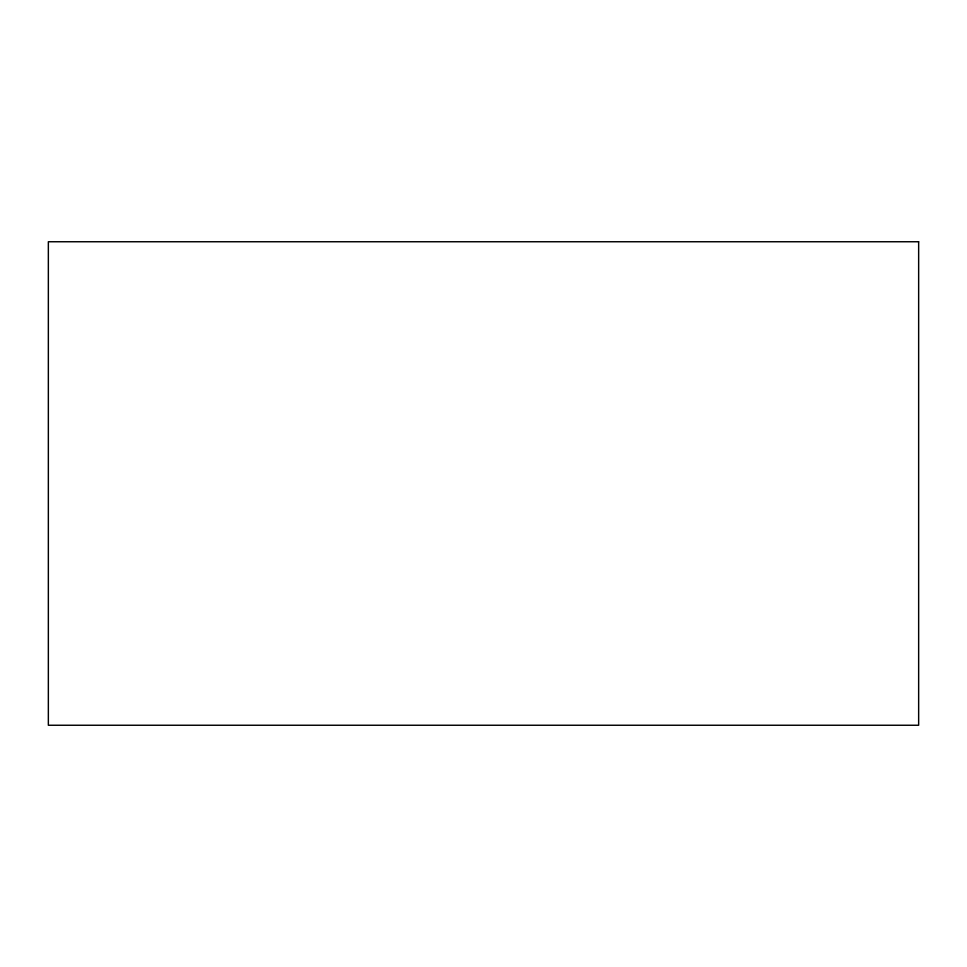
<?xml version="1.0" encoding="UTF-8"?>
<svg xmlns="http://www.w3.org/2000/svg" width="967" height="967" viewBox="0 0 967 967"><rect width="100%" height="100%" fill="white"/><g stroke="black" fill="none" stroke-linecap="round" stroke-linejoin="round"><path stroke-width="1.45" d="M918.65 241.75L48.35 241.75L48.35 725.25L918.65 725.25L918.65 241.75"/></g></svg>
